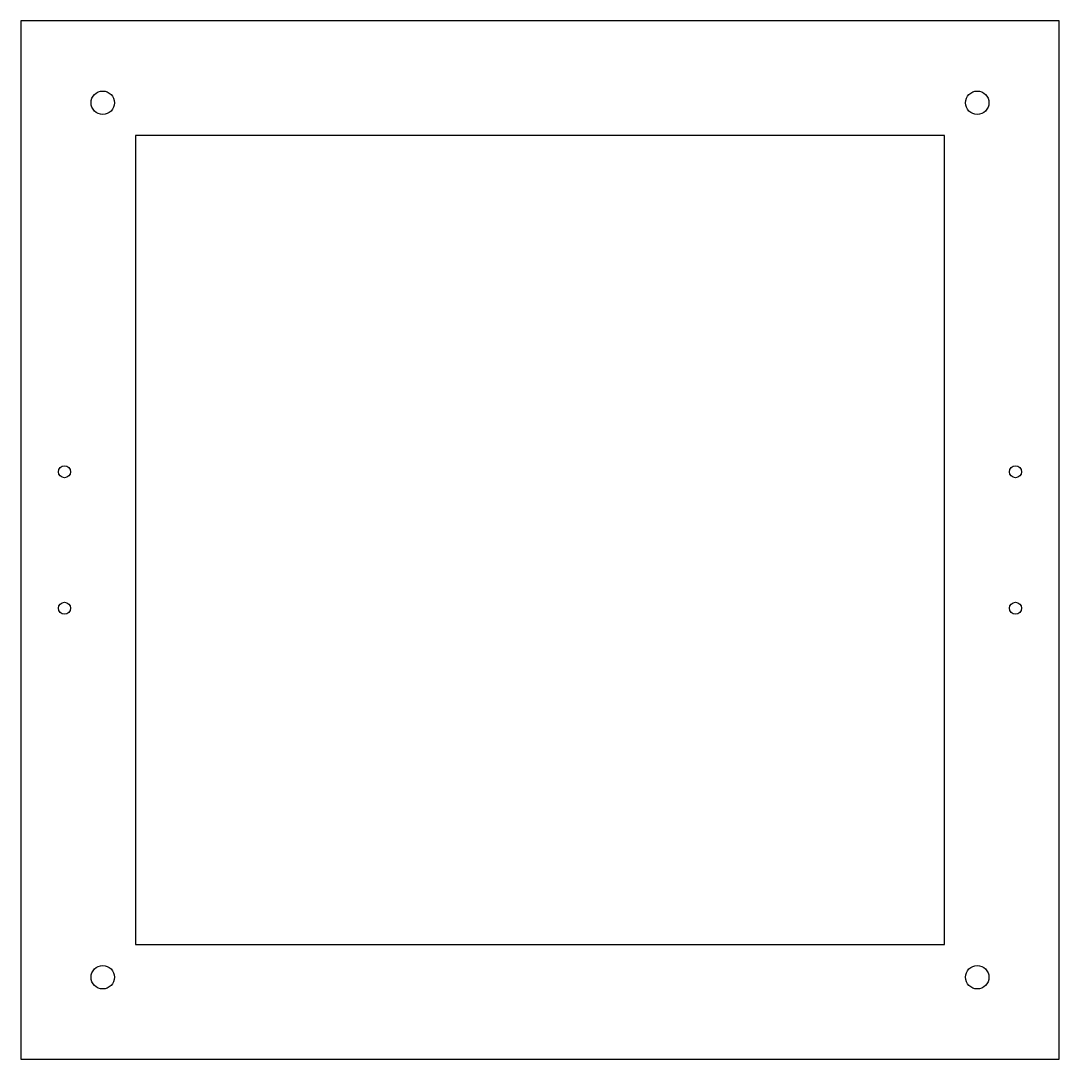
# Model space of a CAD drawing. Header units: millimetres. Extents: x 0 to 380, y 0 to 380.
import ezdxf

# ---------------------------------------------------------------- set-up
doc = ezdxf.new("R2010")
doc.units = ezdxf.units.MM

msp = doc.modelspace()

# ---------------------------------------------------------------- linework, layer by layer
at = {"layer": 'CUT'}
for p, q in [((380, 380), (0, 380)), ((0, 380), (0, 0)), ((380, 0), (380, 380)), ((338, 338), (42, 338)), ((42, 338), (42, 42)), ((338, 42), (338, 338)), ((42, 42), (338, 42)), ((0, 0), (380, 0))]:
    msp.add_line(p, q, dxfattribs=at)
for centre, radius in [((30, 350), 4.3), ((350, 350), 4.3), ((16, 215), 2.2), ((364, 215), 2.2), ((16, 165), 2.2), ((364, 165), 2.2), ((30, 30), 4.3), ((350, 30), 4.3)]:
    msp.add_circle(centre, radius, dxfattribs=at)

doc.saveas('drawing.dxf')
